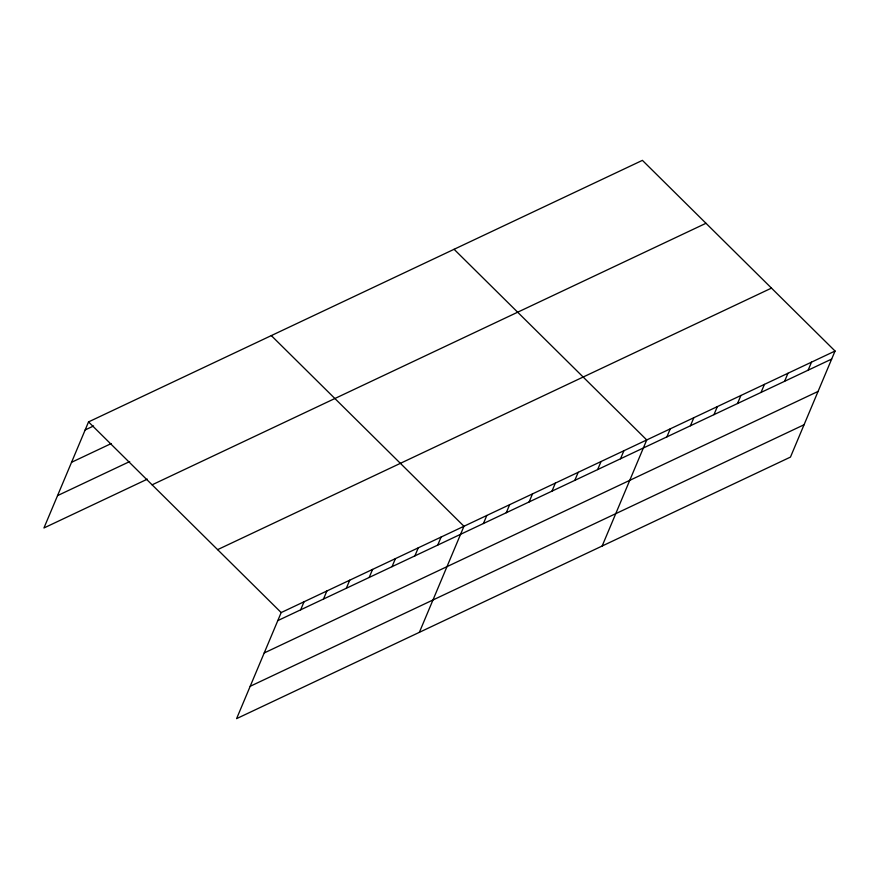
<?xml version="1.0" encoding="UTF-8"?>
<svg xmlns="http://www.w3.org/2000/svg" width="879" height="879" viewBox="0 0 879 879"><rect width="100%" height="100%" fill="white"/><g stroke="black" fill="none" stroke-linecap="round" stroke-linejoin="round"><path stroke-width="1.32" d="M835.05 351.029L281.181 612.564L236.594 718.637L790.463 457.091L835.05 351.029L642.406 160.363L88.537 421.909L43.95 527.971L147.364 479.143M300.651 609.828L304.035 601.774M323.494 599.038L326.878 590.985M346.337 588.249L349.721 580.206M369.191 577.459L372.575 569.416M392.034 566.669L395.418 558.626M414.888 555.891L418.272 547.837M437.731 545.101L441.115 537.047M419.371 632.331L463.958 526.257L271.314 335.602M483.428 523.521L486.812 515.468M506.271 512.732L509.655 504.678M529.114 501.942L532.498 493.888M551.968 491.152L555.352 483.109M574.811 480.363L578.195 472.32M597.654 469.573L601.038 461.53M620.508 458.794L623.892 450.74M602.148 546.013L646.735 439.95L454.091 249.295M666.886 436.885L670.27 428.831M690.433 425.766L693.817 417.723M713.968 414.657L717.352 406.603M737.514 403.538L740.898 395.484M761.049 392.419L764.433 384.376M784.584 381.31L787.969 373.256M808.131 370.191L811.515 362.148M85.153 429.952L93.57 425.985M71.551 462.299L111.237 443.565M57.542 495.624L129.696 461.563M152.111 484.823L705.98 223.288M217.607 549.65L771.476 288.114M277.797 620.618L831.666 359.071M264.205 652.965L818.074 391.419M250.196 686.29L804.065 424.744M88.537 421.909L281.181 612.564"/></g></svg>
